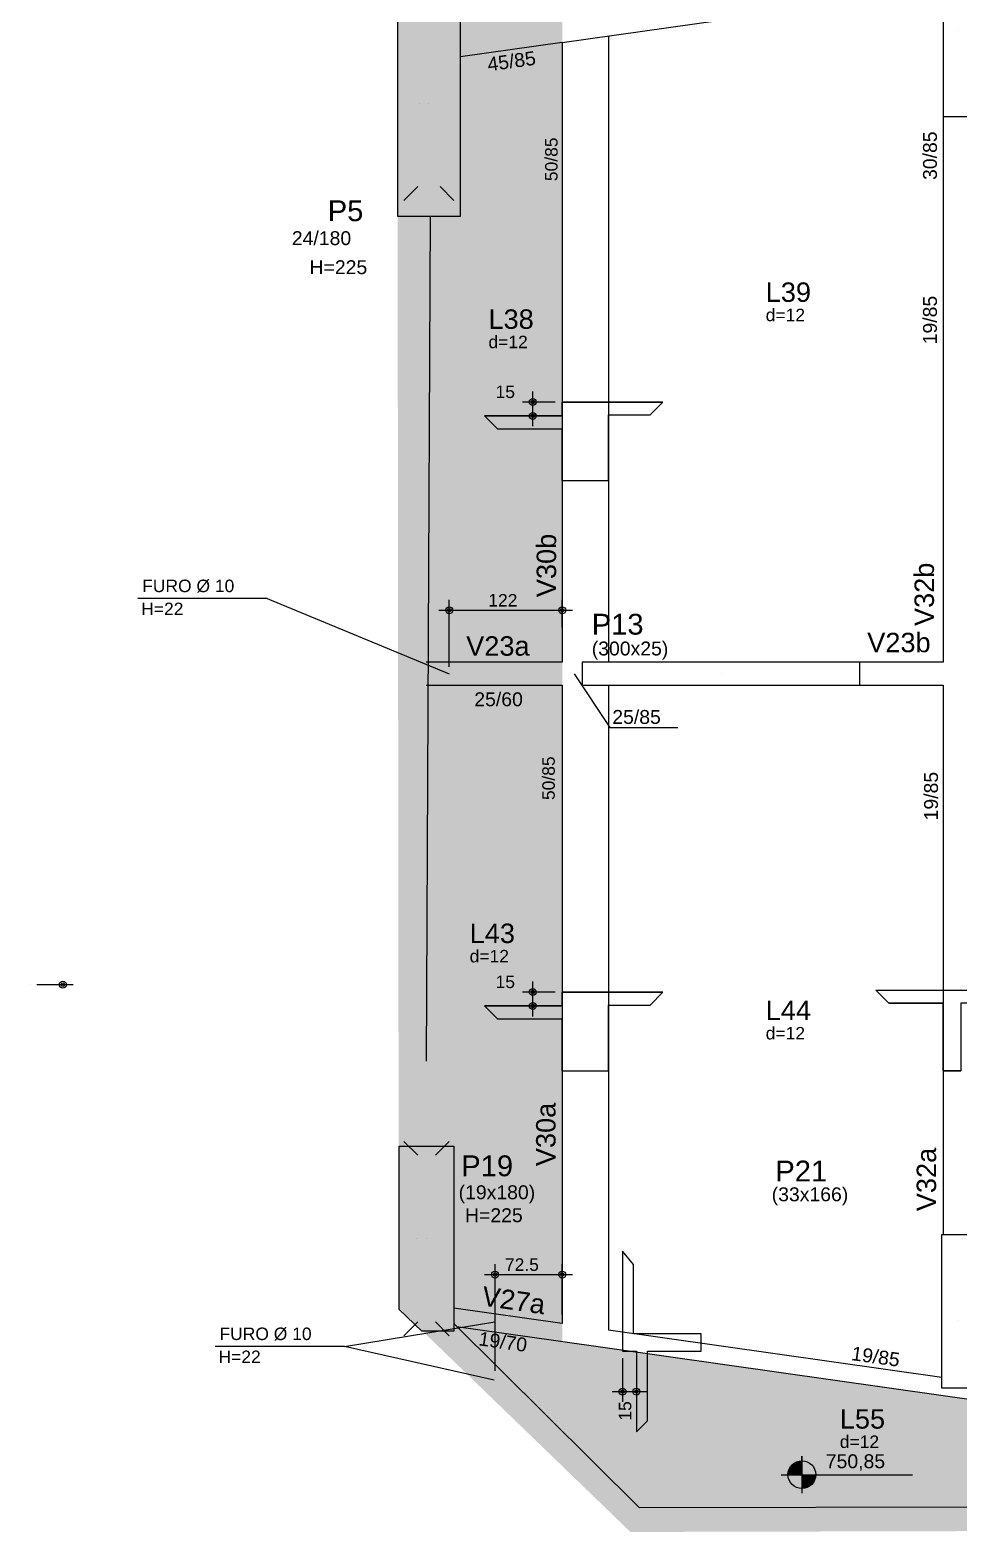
# Model space of a CAD drawing. Header units: millimetres. Extents: x 11071 to 20686, y 1651 to 7234.
# Drawn here: x 11839 to 12842, y 2336 to 3959 of the extents above; entities that cross this region are included whole.
import ezdxf

# ---------------------------------------------------------------- set-up
doc = ezdxf.new("R2010")
doc.units = ezdxf.units.MM
for name, color, linetype in [('1', 4, 'Continuous'), ('10', 13, 'Continuous'), ('11', 22, 'Continuous'), ('12', 3, 'Continuous'), ('13', 76, 'Continuous'), ('133', 176, 'Continuous'), ('18', 9, 'Continuous'), ('242', 3, 'Continuous'), ('26', 1, 'Continuous'), ('27', 10, 'Continuous'), ('3', 2, 'Continuous'), ('30', 15, 'Continuous'), ('32', 4, 'Continuous'), ('42', 7, 'Continuous'), ('6', 6, 'Continuous'), ('8', 5, 'Continuous'), ('9', 3, 'Continuous')]:
    doc.layers.add(name, color=color, linetype=linetype)
doc.styles.get("Standard").update_dxf_attribs({"font": 'arial.ttf'})

msp = doc.modelspace()

# ---------------------------------------------------------------- linework, layer by layer
for p, q in [((12672.75, 2412.45), (12672.75, 2417.45)), ((12672.75, 2417.45), (12672.75, 2377.45)), ((12650.25, 2397.45), (12792.16, 2397.45))]:
    msp.add_line(p, q)
msp.add_circle((12672.75, 2397.45), 15)
at = {"layer": '1'}
for p, q in [((12413.9, 3945.22), (12825.4, 4003.53)), ((12413.9, 3945.22), (12303.9, 3929.63)), ((12413.9, 3945.22), (12413.9, 3275.59)), ((12463.9, 3952.3), (12463.9, 3275.59)), ((12267.21, 2844.19), (12271.56, 3757.59)), ((12413.9, 3275.59), (12266.92, 3275.59)), ((12266.91, 3250.59), (12413.9, 3250.59)), ((12413.9, 3250.59), (12413.9, 2560.69)), ((12463.9, 3250.59), (12463.9, 2553.61)), ((12413.9, 2560.69), (12296.9, 2577.27)), ((12497.23, 2361.58), (12296.9, 2560.89)), ((12823.9, 2502.6), (12463.9, 2553.61)), ((12407.07, 2542.47), (12825.4, 2483.2)), ((16015.52, 2370.09), (12497.23, 2361.58))]:
    msp.add_line(p, q, dxfattribs=at)
for points in [[(12825.4, 3865.23), (12825.4, 3804.59)], [(12825.4, 3804.59), (12825.4, 3275.59)], [(12825.4, 3275.59), (12735.4, 3275.59)], [(12735.4, 3250.59), (12825.4, 3250.59)], [(12825.4, 3250.59), (12825.4, 2656.96)], [(12299.69, 2557.69), (12407.07, 2542.47)], [(12825.4, 2483.2), (13567.18, 2378.09)]]:
    msp.add_lwpolyline(points, dxfattribs=at)
at = {"layer": '133'}
for points in [[(12267.4, 2589.81), (12413.9, 6700.17), (12232.94, 6700.17)], [(12267.4, 2589.81), (12232.94, 6700.17), (12237.34, 2577.4)], [(12267.4, 2589.81), (12413.9, 2541.51), (12413.9, 6700.17)], [(12267.4, 2589.81), (12237.34, 2577.4), (12299.69, 2557.69)], [(12267.4, 2589.81), (12299.69, 2557.69), (12413.9, 2541.51)], [(12267.4, 2589.81), (12299.69, 2557.69), (12267.4, 2589.81)], [(12487.52, 2335.55), (12299.69, 2557.69), (12237.34, 2577.4)], [(13567.18, 2378.09), (12299.69, 2557.69), (12497.81, 2360.58)], [(12487.52, 2335.55), (12497.81, 2360.58), (12299.69, 2557.69)], [(13567.18, 2378.09), (12497.81, 2360.58), (13574.14, 2364.17)], [(13591.9, 2338.25), (12497.81, 2360.58), (12487.52, 2335.55)], [(12487.52, 2335.55), (12487.52, 2335.55), (12497.81, 2360.58)], [(13591.9, 2338.25), (13591.9, 2364.23), (12497.81, 2360.58)], [(13591.9, 2338.25), (12487.52, 2335.55), (13591.9, 2338.25)]]:
    msp.add_solid(points, dxfattribs=at)
at = {"layer": '18'}
for p, q in [((12413.9, 3541.71), (12413.9, 3556.71)), ((12413.9, 3556.71), (12522.71, 3556.71)), ((12329.91, 3541.71), (12413.9, 3541.71)), ((12463.9, 3542.71), (12508.71, 3542.71)), ((12463.9, 3471.71), (12463.9, 3542.71)), ((12343.91, 3527.71), (12413.9, 3527.71)), ((12413.9, 3471.71), (12413.9, 3527.71)), ((12413.9, 3471.71), (12463.9, 3471.71)), ((12413.9, 2904.03), (12413.9, 2919.03)), ((12413.9, 2919.03), (12522.71, 2919.03)), ((12752.59, 2921.03), (12844.4, 2921.03)), ((12766.59, 2907.03), (12825.4, 2907.03)), ((12825.4, 2834.03), (12825.4, 2907.03)), ((12329.91, 2904.03), (12413.9, 2904.03)), ((12343.91, 2890.03), (12413.9, 2890.03)), ((12413.9, 2834.03), (12413.9, 2890.03)), ((12463.9, 2905.03), (12508.71, 2905.03)), ((12463.9, 2834.03), (12463.9, 2905.03)), ((12413.9, 2834.03), (12463.9, 2834.03)), ((12825.4, 2834.03), (12844.4, 2834.03))]:
    msp.add_line(p, q, dxfattribs=at)
for points in [[(12479.02, 2636.77), (12479.02, 2530.77), (12494.02, 2530.77), (12494.02, 2443.77)], [(12506.02, 2455.77), (12506.02, 2530.77), (12564.02, 2530.77), (12564.02, 2549.77), (12491.02, 2549.77), (12491.02, 2624.77)]]:
    msp.add_lwpolyline(points, dxfattribs=at)
at = {"layer": '242'}
for p, q in [((12840.46, 3958.17), (12840.46, 3958.17)), ((12259.4, 3879.59), (12259.4, 3879.59)), ((12269.9, 3879.59), (12269.9, 3879.59)), ((12585.4, 3263.09), (12585.4, 3263.09)), ((12256.9, 2652.59), (12256.9, 2652.59)), ((12267.4, 2652.59), (12267.4, 2652.59)), ((12840.46, 2563.96), (12840.46, 2563.96))]:
    msp.add_line(p, q, dxfattribs=at)
at = {"layer": '26', "color": 3, "linetype": 'Continuous'}
for p, q in [((12406.4, 3556.71), (12370.84, 3556.71)), ((12382.09, 3530.46), (12382.09, 3567.96)), ((12413.9, 3556.71), (12413.9, 3556.71)), ((12406.4, 3541.71), (12370.84, 3541.71)), ((12413.9, 3541.71), (12413.9, 3541.71)), ((11839.02, 2927.09), (11839.02, 2927.09)), ((11846.52, 2927.09), (11885.69, 2927.09)), ((12382.09, 2892.78), (12382.09, 2930.28)), ((12406.4, 2919.03), (12370.84, 2919.03)), ((12413.9, 2919.03), (12413.9, 2919.03)), ((12406.4, 2904.03), (12370.84, 2904.03)), ((12413.9, 2904.03), (12413.9, 2904.03)), ((12479.02, 2530.77), (12479.02, 2530.77)), ((12479.02, 2523.27), (12479.02, 2476.02)), ((12494.02, 2530.77), (12494.02, 2530.77)), ((12494.02, 2523.27), (12494.02, 2476.02)), ((12467.77, 2487.27), (12505.27, 2487.27))]:
    msp.add_line(p, q, dxfattribs=at)
at = {"layer": '26'}
for p, q in [((12426.65, 3263.09), (12465.24, 3204.87)), ((12465.24, 3204.87), (12538.86, 3204.87))]:
    msp.add_line(p, q, dxfattribs=at)
at = {"layer": '26', "color": 3, "linetype": 'Continuous'}
for centre, radius in [((12382.09, 3556.71), 3.75), ((12382.09, 3556.71), 1.87), ((12382.09, 3541.71), 3.75), ((12382.09, 3541.71), 1.87), ((11874.44, 2927.09), 3.75), ((11874.44, 2927.09), 1.87), ((12382.09, 2919.03), 3.75), ((12382.09, 2904.03), 3.75), ((12382.09, 2919.03), 1.87), ((12382.09, 2904.03), 1.87), ((12479.02, 2487.27), 3.75), ((12479.02, 2487.27), 1.87), ((12494.02, 2487.27), 3.75), ((12494.02, 2487.27), 1.87)]:
    msp.add_circle(centre, radius, dxfattribs=at)
at = {"layer": '27'}
for points in [[(12672.75, 2397.45), (12658.71, 2402.73), (12658.27, 2401.37)], [(12672.75, 2397.45), (12659.32, 2404.14), (12658.71, 2402.73)], [(12672.75, 2397.45), (12659.9, 2405.18), (12659.32, 2404.14)], [(12672.75, 2397.45), (12660.54, 2406.16), (12659.9, 2405.18)], [(12672.75, 2397.45), (12661.73, 2407.63), (12660.54, 2406.16)], [(12672.75, 2397.45), (12662.55, 2408.45), (12661.73, 2407.63)], [(12672.75, 2397.45), (12663.11, 2408.95), (12662.55, 2408.45)], [(12672.75, 2397.45), (12663.79, 2409.48), (12663.11, 2408.95)], [(12672.75, 2397.45), (12664.38, 2409.9), (12663.79, 2409.48)], [(12672.75, 2397.45), (12665.16, 2410.39), (12664.38, 2409.9)], [(12672.75, 2397.45), (12665.84, 2410.77), (12665.16, 2410.39)], [(12672.75, 2397.45), (12666.74, 2411.2), (12665.84, 2410.77)], [(12672.75, 2397.45), (12667.24, 2411.4), (12666.74, 2411.2)], [(12672.75, 2397.45), (12668.33, 2411.79), (12667.24, 2411.4)], [(12672.75, 2397.45), (12669.7, 2412.14), (12668.33, 2411.79)], [(12672.75, 2397.45), (12670.89, 2412.34), (12669.7, 2412.14)], [(12672.75, 2397.45), (12672.75, 2412.45), (12670.89, 2412.34)], [(12672.75, 2397.45), (12657.78, 2398.39), (12657.75, 2397.45)], [(12672.75, 2397.45), (12657.75, 2397.45), (12672.75, 2397.45)], [(12672.75, 2397.45), (12657.92, 2399.69), (12657.78, 2398.48)], [(12672.75, 2397.45), (12657.78, 2398.48), (12657.78, 2398.39)], [(12672.75, 2397.45), (12658.05, 2400.42), (12657.92, 2399.69)], [(12672.75, 2397.45), (12658.27, 2401.37), (12658.05, 2400.42)], [(12672.75, 2397.45), (12687.75, 2397.45), (12687.63, 2395.59)], [(12672.75, 2397.45), (12687.63, 2395.59), (12687.44, 2394.41)], [(12672.75, 2397.45), (12687.44, 2394.41), (12687.08, 2393.03)], [(12672.75, 2397.45), (12687.08, 2393.03), (12686.7, 2391.94)], [(12672.75, 2397.45), (12686.7, 2391.94), (12686.49, 2391.44)], [(12672.75, 2397.45), (12686.49, 2391.44), (12686.06, 2390.54)], [(12672.75, 2397.45), (12686.06, 2390.54), (12685.69, 2389.86)], [(12672.75, 2397.45), (12685.69, 2389.86), (12685.2, 2389.09)], [(12672.75, 2397.45), (12685.2, 2389.09), (12684.78, 2388.5)], [(12672.75, 2397.45), (12684.78, 2388.5), (12684.25, 2387.82)], [(12672.75, 2397.45), (12684.25, 2387.82), (12683.75, 2387.25)], [(12672.75, 2397.45), (12683.75, 2387.25), (12682.92, 2386.43)], [(12672.75, 2397.45), (12682.92, 2386.43), (12681.46, 2385.24)], [(12672.75, 2397.45), (12681.46, 2385.24), (12680.48, 2384.6)], [(12672.75, 2397.45), (12680.48, 2384.6), (12679.43, 2384.02)], [(12672.75, 2397.45), (12679.43, 2384.02), (12678.02, 2383.41)], [(12672.75, 2397.45), (12678.02, 2383.41), (12676.66, 2382.97)], [(12672.75, 2397.45), (12676.66, 2382.97), (12675.72, 2382.75)], [(12672.75, 2397.45), (12675.72, 2382.75), (12674.98, 2382.62)], [(12672.75, 2397.45), (12674.98, 2382.62), (12673.78, 2382.49)], [(12672.75, 2397.45), (12673.78, 2382.49), (12673.68, 2382.48)], [(12672.75, 2397.45), (12673.68, 2382.48), (12672.75, 2382.45)], [(12672.75, 2397.45), (12672.75, 2382.45), (12672.75, 2397.45)]]:
    msp.add_solid(points, dxfattribs=at)
at = {"layer": '3'}
for points in [[(12825.4, 3865.23), (12855.4, 3865.23), (12855.4, 4053.23), (12825.4, 4048.98), (12825.4, 3865.23)], [(12435.4, 3250.59), (12735.4, 3250.59), (12735.4, 3275.59), (12435.4, 3275.59), (12435.4, 3250.59)], [(12823.9, 2656.96), (12856.9, 2656.96), (12856.9, 2490.96), (12823.9, 2490.96), (12823.9, 2656.96)]]:
    msp.add_lwpolyline(points, dxfattribs=at)
at = {"layer": '30'}
for points in [[(12508.71, 3542.71), (12522.71, 3556.71), (12413.9, 3556.71), (12413.9, 3541.71), (12329.91, 3541.71), (12343.91, 3527.71), (12413.9, 3527.71), (12413.9, 3471.71), (12463.9, 3471.71), (12463.9, 3542.71), (12508.71, 3542.71), (12508.71, 3542.71)], [(12508.71, 2905.03), (12522.71, 2919.03), (12413.9, 2919.03), (12413.9, 2904.03), (12329.91, 2904.03), (12343.91, 2890.03), (12413.9, 2890.03), (12413.9, 2834.03), (12463.9, 2834.03), (12463.9, 2905.03), (12508.71, 2905.03), (12508.71, 2905.03)], [(12766.59, 2907.03), (12752.59, 2921.03), (12844.4, 2921.03), (12844.4, 2921.03), (12913.39, 2921.03), (12899.39, 2907.03), (12844.4, 2907.03), (12844.4, 2834.03), (12825.4, 2834.03), (12825.4, 2907.03), (12766.59, 2907.03), (12766.59, 2907.03)], [(12491.02, 2624.77), (12479.02, 2638.92), (12479.02, 2530.77), (12494.02, 2530.77), (12494.02, 2443.77), (12506.02, 2455.77), (12506.02, 2530.77), (12564.02, 2530.77), (12564.02, 2549.77), (12491.02, 2549.77), (12491.02, 2624.77), (12491.02, 2624.77)]]:
    msp.add_lwpolyline(points, dxfattribs=at)
at = {"layer": '32'}
for points in [[(12235.9, 3757.59), (12303.9, 3757.59), (12303.9, 4001.59), (12235.9, 4001.59), (12235.9, 3757.59)], [(12237.9, 2752.59), (12296.9, 2752.59), (12296.9, 2552.59), (12262.29, 2552.59), (12237.9, 2575.86), (12237.9, 2752.59)]]:
    msp.add_lwpolyline(points, dxfattribs=at)
at = {"layer": '42'}
for p, q in [((12095.15, 3344.34), (11955.35, 3344.34)), ((12095.15, 3344.34), (12291.9, 3263.09)), ((12178.65, 2536.04), (12341.04, 2562.59)), ((12178.65, 2536.04), (12038.85, 2536.04)), ((12340.43, 2499.65), (12178.65, 2536.04))]:
    msp.add_line(p, q, dxfattribs=at)
at = {"layer": '42', "color": 70, "linetype": 'Continuous'}
for p, q in [((12280.65, 3331.65), (12425.15, 3331.65)), ((12291.9, 3270.59), (12291.9, 3342.9)), ((12413.9, 3312.96), (12413.9, 3342.9)), ((12413.9, 3305.46), (12413.9, 3305.46)), ((12291.9, 3263.09), (12291.9, 3263.09)), ((12330.1, 2613.7), (12425.15, 2613.7)), ((12341.35, 2509.54), (12341.35, 2624.95)), ((12413.9, 2570.09), (12413.9, 2624.95)), ((12413.9, 2562.59), (12413.9, 2562.59)), ((12341.35, 2502.04), (12341.35, 2502.04))]:
    msp.add_line(p, q, dxfattribs=at)
for centre, radius in [((12291.9, 3331.65), 3.75), ((12291.9, 3331.65), 1.87), ((12413.9, 3331.65), 3.75), ((12413.9, 3331.65), 1.87), ((12341.35, 2613.7), 3.75), ((12341.35, 2613.7), 1.87), ((12413.9, 2613.7), 3.75), ((12413.9, 2613.7), 1.87)]:
    msp.add_circle(centre, radius, dxfattribs=at)
at = {"layer": '6'}
for p, q in [((12257.9, 3789.59), (12242.9, 3774.59)), ((12281.9, 3789.59), (12296.9, 3774.59)), ((12257.9, 2742.59), (12242.9, 2757.59)), ((12276.9, 2742.59), (12291.9, 2757.59)), ((12257.9, 2562.59), (12242.9, 2547.59)), ((12276.9, 2562.59), (12291.9, 2547.59))]:
    msp.add_line(p, q, dxfattribs=at)

# ---------------------------------------------------------------- texts
at = {"layer": '10'}
for s, p in [('L39', (12633.69, 3664.93)), ('L38', (12334.18, 3635.78)), ('L43', (12313.87, 2972.01)), ('L44', (12633.69, 2888.73)), ('L55', (12713.73, 2447.22))]:
    msp.add_text(s, height=21, dxfattribs=at).set_placement(p)
at = {"layer": '11'}
for s, height, rotation, p in [('45/85', 15, 8.065, (12334.24, 3914)), ('30/85', 15, 90, (12818.62, 3796.67)), ('50/85', 13.5, 90, (12408.89, 3795.41)), ('19/85', 15, 90, (12818.62, 3619.06)), ('50/85', 13.5, 90, (12405.84, 3126.52)), ('19/85', 15, 90, (12819.78, 3104.57)), ('19/70', 15, 351.935, (12322.82, 2537.38)), ('19/85', 15, 351.93495, (12725.46, 2521.39))]:
    msp.add_text(s, height=height, rotation=rotation, dxfattribs=at).set_placement(p)
for s, p in [('25/60', (12318.9, 3227.94)), ('25/85', (12467.96, 3208.85))]:
    msp.add_text(s, height=15, dxfattribs=at).set_placement(p)
at = {"layer": '12'}
for s, p in [('24/180', (12121.81, 3726.3)), ('H=225', (12140.92, 3694.89)), ('(300x25)', (12445.79, 3282.82)), ('(19x180)', (12301.97, 2695.19)), ('(33x166)', (12640.16, 2692.97)), ('H=225', (12308.89, 2670.35))]:
    msp.add_text(s, height=15, dxfattribs=at).set_placement(p)
at = {"layer": '13'}
for p in [(12633.69, 3644.04), (12334.18, 3614.88), (12313.87, 2951.12), (12633.69, 2867.84), (12713.73, 2426.32)]:
    msp.add_text('d=12', height=13.5, dxfattribs=at).set_placement(p)
at = {"layer": '26', "color": 3, "linetype": 'Continuous'}
for p in [(12341.87, 3561), (12341.87, 2923.33)]:
    msp.add_text('15', height=13.5, dxfattribs=at).set_placement(p)
msp.add_text('15', height=13.5, rotation=90, dxfattribs=at).set_placement((12488.52, 2455.84))
at = {"layer": '26'}
msp.add_text('750,85', height=15, dxfattribs=at).set_placement((12698.59, 2404.48))
at = {"layer": '42'}
for s, p in [('FURO %%c 10', (11960.12, 3351.24)), ('H=22', (11959.07, 3326.38)), ('FURO %%c 10', (12043.62, 2542.94)), ('H=22', (12042.58, 2518.08))]:
    msp.add_text(s, height=13.5, dxfattribs=at).set_placement(p)
at = {"layer": '42', "color": 70, "linetype": 'Continuous'}
for s, p in [('122', (12334, 3335.7)), ('72.5', (12351.98, 2617.75))]:
    msp.add_text(s, height=13.5, dxfattribs=at).set_placement(p)
at = {"layer": '8'}
for s, rotation, p in [('V30b', 90, (12407.28, 3345.82)), ('V32b', 90, (12815.44, 3314.59)), ('V30a', 90, (12406.64, 2730.91)), ('V32a', 90, (12817.76, 2682.21)), ('V27a', 351.935, (12326.07, 2580.37))]:
    msp.add_text(s, height=21, rotation=rotation, dxfattribs=at).set_placement(p)
for s, p in [('V23a', (12310.13, 3282.55)), ('V23b', (12743.36, 3286.29))]:
    msp.add_text(s, height=21, dxfattribs=at).set_placement(p)
at = {"layer": '9'}
for s, p in [('P5', (12160.61, 3752.17)), ('P13', (12445.79, 3305.32)), ('P19', (12304.85, 2719.99)), ('P21', (12644.14, 2714.37))]:
    msp.add_text(s, height=22.5, dxfattribs=at).set_placement(p)

doc.saveas('drawing.dxf')
